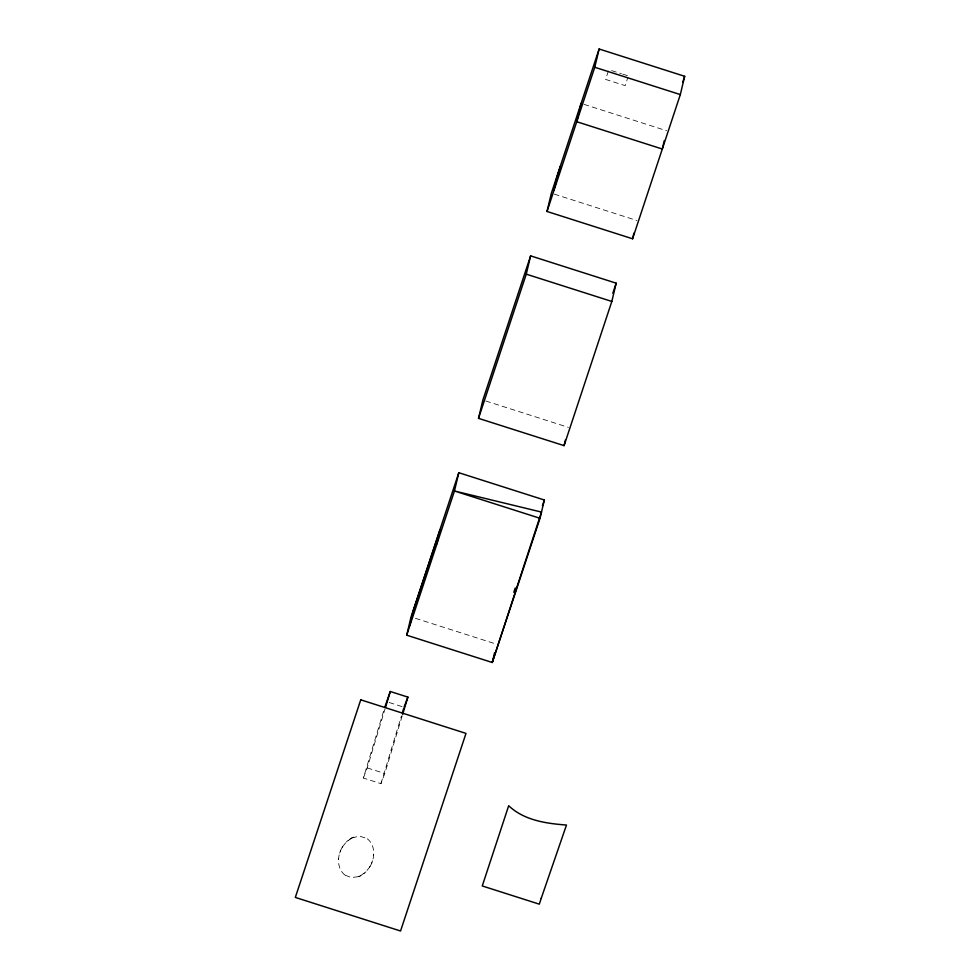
<?xml version="1.0" encoding="UTF-8"?>
<svg xmlns="http://www.w3.org/2000/svg" width="980" height="980" viewBox="0 0 980 980"><rect width="100%" height="100%" fill="white"/><g stroke="black" fill="none" stroke-linecap="round" stroke-linejoin="round"><path stroke-width="0.73" stroke-dasharray="4.9 3.68" d="M342.4 847.002C337.059 855.503 336.52 868.991 345.401 875.373M369.84 866.798C375.181 858.284 375.72 844.809 366.839 838.427M338.541 859.57L338.615 858.48M373.625 855.307L373.686 854.229M402.204 715.841L384.785 773.514L380.938 783.657L363.372 778.047L384.283 708.846M363.372 778.047L367.206 767.904L385.067 708.797M380.938 783.657L401.42 715.89M608.347 71.087L605.591 79.392L625.142 85.64L627.898 77.334M339.668 853.102L340.697 850.322M372.572 860.697L371.543 863.478M342.559 846.745L346.283 842.016L351.82 837.973M360.407 875.826L365.957 871.784L369.68 867.055M342.192 847.333L342.755 846.414M369.485 867.386L370.048 866.467M346.283 842.016L348.255 840.264M365.957 871.784L363.984 873.535M349.787 839.149L350.816 838.525M351.918 837.937L359.611 836.111L367.047 838.574M358.876 876.512L360.322 875.863M351.355 838.219L352.371 837.704M359.868 876.096L360.885 875.581M345.193 875.226L351.514 877.615L358.741 876.561M352.923 837.459L353.915 837.079M358.325 876.72L359.317 876.341M611.594 70.597L621.369 73.721M622.766 74.162L628.352 75.95M583.994 104.358L666.657 130.744M554.276 194.126L636.927 220.5M485.762 400.991L568.424 427.366M415.41 618.294L496.615 644.203M389.158 702.501L402.682 706.813M367.206 767.904L384.785 773.514"/><path stroke-width="1.47" d="M406.7 635.187L411.061 616.91L458.812 472.715L544.365 500.008L540.017 518.298L492.266 662.492L406.7 635.187L454.451 490.992L458.812 472.715M409.799 625.277L413.217 610.932L440.057 529.898L436.639 544.243M478.51 418.35L482.871 400.06L530.621 255.866L616.175 283.171L611.826 301.448L564.076 445.643L478.51 418.35L526.26 274.155L530.621 255.866M547.012 211.472L551.373 193.195L599.123 49L684.677 76.305L680.328 94.582L632.578 238.777L547.012 211.472L594.762 67.277L599.123 49M581.091 103.439L576.742 121.716L662.296 149.021L664.305 140.581M494.606 652.643L492.266 662.492L541.487 512.087L454.451 490.992L540.017 518.298M564.076 445.643L565.411 440.02M632.578 238.777L633.913 233.154M384.724 707.401L390.297 691.5L407.876 697.098L402.645 714.395M385.507 707.352L390.297 691.5M402.29 713.011L403.601 708.687M513.802 592.3L515.235 587.976M542.455 505.778L544.365 500.008M612.831 293.265L616.175 283.171M682.766 82.075L684.677 76.305M404.03 707.242L407.876 697.098M594.762 67.277L680.328 94.582M526.26 274.155L611.826 301.448M556.922 177.098L553.725 190.524L560.401 166.612L556.922 177.098M541.217 898.354L539.306 904.16L482.258 885.957L508.681 805.732C524.141 820.383 546.13 823.519 566.477 825.038L541.217 898.354M360.75 699.818L295.323 897.423L400.551 931L465.99 733.395L360.75 699.818"/></g></svg>
